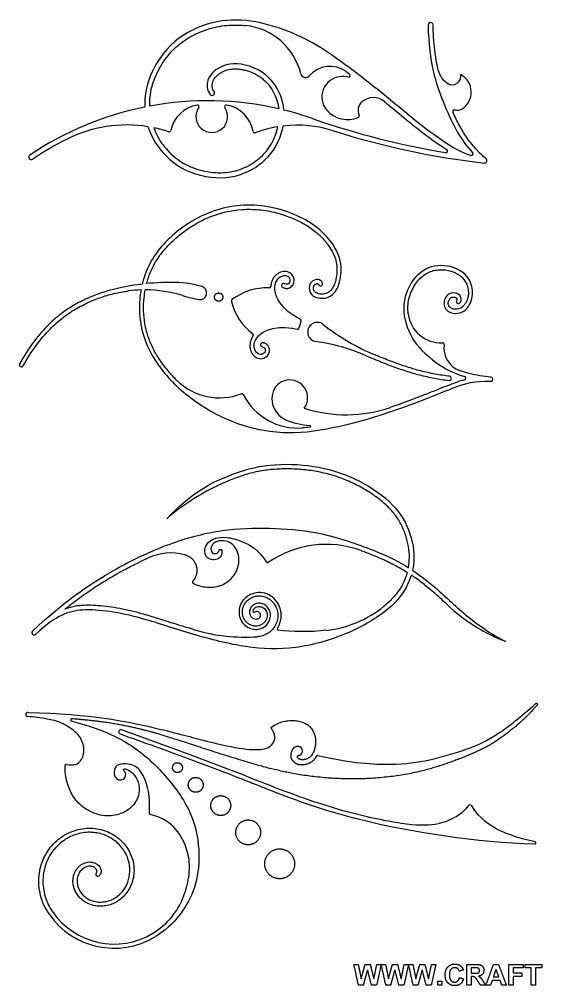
# Model space of a CAD drawing. Header units: millimetres. Extents: x -146 to 132, y -120 to 111.
# Drawn here: x -146 to -21.5, y -119.6 to 110.7 of the extents above; entities that cross this region are included whole.
import ezdxf

# ---------------------------------------------------------------- set-up
doc = ezdxf.new("R2010")
doc.units = ezdxf.units.MM
doc.header["$MEASUREMENT"] = 0
doc.layers.add('Layer 03', color=5, linetype='Continuous')

msp = doc.modelspace()

# ---------------------------------------------------------------- linework, layer by layer
at = {"layer": 'Layer 03'}
for p, q in [((-79.4, 37.12), (-79.11, 37.94)), ((-79.11, 37.94), (-78.82, 38.76)), ((-23.07, -85.34), (-25.46, -84.74))]:
    msp.add_line(p, q, dxfattribs=at)
for centre, radius, start, end in [((-93.64, 94.18), 15.13, 13.6972, 83.9702), ((-48, 109.35), 0.594, 1.3837, 181.3837), ((-71.94, 92.89), 6.61, 55.0542, 138.5757), ((-77.78, 98.04), 1.19, 193.6972, 318.5757), ((-69.08, 92.23), 4.84, 94.524, 222.4906), ((-68.91, 90.05), 7.02, 79.2522, 94.524), ((-67.53, 97.34), 0.396, 259.2522, 53.0002), ((-41.26, 99.76), 5.07, 192.8835, 238.8762), ((-42.83, 97.16), 2.04, 238.8762, 10.6117), ((-43.05, 93.35), 4.74, 302.1249, 62.0453), ((-100.06, 93.17), 0.594, 220.3492, 40.3491), ((-101.13, 15.56), 75.75, 77.0653, 100.4958), ((-102.34, 82.67), 7.72, 99.6018, 168.4241), ((-103.57, 89.89), 0.396, 325.4099, 99.6018), ((-96.69, 89.89), 0.396, 80.3982, 214.5901), ((-97.91, 82.67), 7.72, 9.7731, 80.3982), ((-62.63, 89.02), 2.66, 131.2044, 205.7942), ((-61.64, 87.89), 4.17, 50.6664, 131.2043), ((-101.13, 15.56), 75.75, 101.4057, 123.9808), ((-100.13, 87.52), 3.78, 145.4099, 34.5901), ((-101.13, 15.56), 75.75, 70.7285, 76.1127), ((-67.78, 93.42), 6.6, 222.4906, 292.7327), ((-65.38, 87.69), 0.396, 292.7327, 25.7942), ((-42.3, 88.76), 0.396, 71.7627, 204.0705), ((-41.57, 91), 1.96, 251.7627, 302.1249), ((-120.4, 53.69), 31.84, 80.7879, 116.8129), ((-79.77, 56.96), 28.52, 72.4209, 96.7945), ((-13.33, 266.68), 190.28, 250.7284, 260.5947), ((-120.4, 53.69), 31.84, 71.7268, 78.3418), ((-110.3, 84.29), 0.396, 251.7268, 348.4241), ((-89.91, 84.04), 0.396, 189.7731, 290.5271), ((-79.77, 56.96), 28.52, 99.3237, 110.5271), ((-13.33, 266.68), 191.47, 252.4209, 263.4337), ((-101.13, 15.56), 74.56, 116.8129, 123.9808), ((-143.14, 77.88), 0.594, 123.9808, 303.9808), ((-44.36, 79.35), 0.396, 260.5947, 57.7838), ((-38.28, 78.67), 0.396, 254.0291, 43.374), ((-16.97, 98.88), 27.79, 223.859, 225.6385), ((-7.21, 108.86), 41.75, 225.6391, 228.6903), ((-35.16, 77.06), 0.594, 263.4337, 48.6903), ((-109.79, -9.31), 57.33, 96.9333, 104.9249), ((-116.12, 15.73), 30.5, 91.6506, 97.2194), ((-116.12, 15.73), 30.5, 72.7689, 89.7554), ((-109.79, -9.31), 57.33, 88.9881, 95.8781), ((-109.17, 25.31), 22.71, 72.7743, 88.9881), ((-102.91, 45.5), 1.57, 261.4833, 72.7743), ((-87.02, 32.96), 13.74, 87.8821, 127.1844), ((-86.5, 47.08), 0.396, 267.8821, 355.8537), ((-83.01, 47.27), 0.495, 59.6435, 239.6435), ((-74.21, 47.69), 0.495, 198.3072, 18.3072), ((-99.21, 70.26), 26.6, 252.7689, 261.4833), ((-95.08, 43.59), 0.396, 127.1844, 193.8549), ((-41.37, 43.48), 0.495, 145.096, 325.096), ((-82.13, 46.78), 13.74, 193.8549, 233.1572), ((-79.19, 38.89), 0.396, 340.5196, 63.866), ((-45.51, 41.48), 7.88, 187.2236, 272.4604), ((-79.77, 37.25), 0.396, 257.1733, 340.5196), ((-74.99, 36.19), 2.3, 51.6042, 261.7218), ((-41.16, 78.88), 52.17, 231.6042, 247.3986), ((-90.6, 35.47), 0.396, 325.1856, 53.1572), ((-88.01, 33.13), 0.495, 81.3958, 261.3958), ((-82.28, -13.92), 48.34, 66.8973, 81.7218), ((-45.16, 33.21), 0.396, 352.1605, 92.4604), ((-39.1, 32.37), 5.72, 172.1605, 249.8313), ((-145.5, 28.38), 0.495, 150.6422, 330.6422), ((-43.54, 25.14), 0.495, 262.9621, 82.9621), ((-39.99, 25.19), 0.396, 285.0117, 73.7164), ((-33.67, 24.95), 0.495, 264.7729, 84.7729), ((-98.31, 35.01), 14.5, 225.257, 290.9252), ((-81.54, 20.52), 4.25, 324.0336, 168.3393), ((-92.98, 21.1), 0.396, 27.0112, 110.9252), ((-79.6, 27.92), 14.63, 207.0112, 274.2911), ((-80.4, 20.28), 5.41, 168.3393, 245.8303), ((-68.13, 49.07), 32.6, 252.2058, 288.9245), ((-75.68, 30.79), 16.93, 245.8303, 266.4366), ((-76.75, 13.7), 0.198, 276.6098, 86.4366), ((-73.88, -51.88), 57.15, 115.8576, 130.3389), ((-72.9, -38.71), 24.29, 69.9217, 124.6272), ((-109.89, -29.53), 13.06, 75.0833, 114.4791), ((-86.86, -18.5), 0.274, 213.5925, 304.6272), ((-104.47, -23.36), 0.274, 137.9604, 236.1412), ((-75.91, -8.27), 26.83, 276.6799, 308.7896), ((-15.23, 1.5), 41.79, 227.9325, 249.1625), ((-90.05, -30.38), 0.274, 168.4428, 306.4063), ((-89.37, -31.3), 0.868, 304.0806, 126.4063), ((-84.27, -34.58), 0.274, 147.6197, 261.52), ((-142.49, -35.49), 0.545, 133.2033, 313.2033), ((-92.2, 5.95), 42.48, 253.5559, 273.9436), ((-143.98, -54.96), 0.495, 88.4214, 266.2559), ((-146.52, -93.69), 38.31, 79.2007, 86.2476), ((-121.82, -59.13), 0.495, 70.5437, 250.5437), ((-74.9, -64.97), 0.247, 77.2718, 152.9957), ((-134.83, -67.1), 0.247, 76.4717, 174.6913), ((-38.63, -77), 0.495, 32.7118, 142.5904), ((-114.76, -78.59), 0.247, 176.404, 258.3534), ((-14.94, 123.91), 209.9, 256.1317, 267.7613), ((-23.13, -85.58), 0.247, 267.7613, 75.9442), ((-127.29, -93.01), 0.495, 126.5694, 306.5694), ((-123.39, -91.84), 18.83, 214.4724, 301.1188), ((-123.39, -91.84), 17.84, 214.4724, 301.1188)]:
    msp.add_arc(centre, radius, start, end, dxfattribs=at)
for points, knots in [([(-38.38, 78.29), (-40.56, 78.91), (-44.51, 81.16), (-50.68, 85.72), (-58.54, 92.34), (-66.42, 98.59), (-74.4, 104.32), (-81.45, 107.94), (-90.87, 110.77), (-99.94, 110.62), (-109.67, 106.07), (-115.34, 97.52), (-116.19, 92.19), (-116.11, 89.81)], [342.261579, 342.261579, 342.261579, 342.261579, 343.787179, 345.991846, 348.196514, 350.401181, 352.605848, 354.810515, 357.015182, 359.219849, 361.424516, 363.629183, 365.500883, 365.500883, 365.500883, 365.500883]), ([(-114.93, 90.04), (-114.95, 90.78), (-114.88, 92.29), (-114.46, 94.55), (-113.7, 96.85), (-112.59, 99.15), (-111.14, 101.4), (-109.38, 103.48), (-107.31, 105.28), (-105, 106.75), (-102.55, 107.89), (-100.13, 108.68), (-97.72, 109.18), (-95.32, 109.4), (-93.41, 109.35), (-92.32, 109.26), (-92.05, 109.23)], [234.120828, 234.120828, 234.120828, 234.120828, 234.681962, 235.264802, 235.86059, 236.513424, 237.193303, 237.885557, 238.576326, 239.265992, 239.950793, 240.618059, 241.193356, 241.817336, 242.438335, 242.643463, 242.643463, 242.643463, 242.643463]), ([(-48.6, 109.33), (-48.38, 100.25), (-45.19, 90.79), (-41.15, 82.28), (-37.99, 78.94)], [333.650579, 333.650579, 333.650579, 333.650579, 337.853666, 342.000923, 342.000923, 342.000923, 342.000923]), ([(-46.2, 98.63), (-46.21, 98.65), (-46.57, 100.23), (-47.15, 103.79), (-47.36, 107.37), (-47.41, 109.36)], [330.447525, 330.447525, 330.447525, 330.447525, 330.465535, 331.670998, 333.17934, 333.17934, 333.17934, 333.17934]), ([(-82.95, 89.09), (-82.99, 89.51), (-83.43, 92.75), (-86.73, 98.5), (-95.58, 101.04), (-100.74, 97.89), (-101.5, 95.01), (-100.95, 93.29), (-100.51, 92.78)], [209.331446, 209.331446, 209.331446, 209.331446, 209.653215, 211.857883, 214.06255, 216.267217, 218.471884, 219.678981, 219.678981, 219.678981, 219.678981]), ([(-99.61, 93.55), (-99.65, 93.61), (-99.82, 93.83), (-99.96, 94.19), (-100.03, 94.59), (-100.06, 94.91), (-100.05, 95.34), (-99.92, 95.91), (-99.55, 96.62), (-98.91, 97.34), (-97.99, 98.04), (-96.77, 98.62), (-95.56, 98.88), (-94.46, 98.92), (-93.54, 98.86), (-92.58, 98.7), (-91.24, 98.35), (-89.93, 97.8), (-88.71, 97.07), (-87.57, 96.2), (-86.33, 94.87), (-85.18, 93), (-84.54, 91.28), (-84.27, 90.05), (-84.2, 89.54), (-84.18, 89.38)], [220.150153, 220.150153, 220.150153, 220.150153, 220.207095, 220.356995, 220.440221, 220.515408, 220.598897, 220.767023, 220.958007, 221.198894, 221.493869, 221.831475, 222.213738, 222.426743, 222.660483, 222.910008, 223.169031, 223.706629, 223.978719, 224.247401, 224.791935, 225.346535, 225.902604, 226.178494, 226.296704, 226.296704, 226.296704, 226.296704]), ([(-59, 91.11), (-57.45, 89.84), (-54.53, 87.42), (-50.29, 83.98), (-46.92, 81.49), (-44.87, 80.14), (-44.19, 79.71), (-44.15, 79.68)], [194.245694, 194.245694, 194.245694, 194.245694, 195.763175, 197.122254, 198.379577, 198.942055, 198.982618, 198.982618, 198.982618, 198.982618]), ([(-37, 79.63), (-37.77, 80.42), (-39.18, 82.15), (-40.96, 85.03), (-42.05, 87.23), (-42.59, 88.44), (-42.67, 88.6)], [405.430138, 405.430138, 405.430138, 405.430138, 406.266701, 407.117174, 407.992718, 408.123759, 408.123759, 408.123759, 408.123759]), ([(-115.31, 85.11), (-114.82, 83.58), (-112.89, 79.55), (-106.87, 74.03), (-96.36, 72.13), (-88.39, 75.56), (-84.49, 80.42), (-83.35, 84.17), (-83.15, 85.28)], [380.960295, 380.960295, 380.960295, 380.960295, 382.235269, 384.439936, 386.644603, 388.84927, 391.053937, 391.943914, 391.943914, 391.943914, 391.943914]), ([(-113.97, 84.87), (-113.82, 84.47), (-113.09, 82.67), (-111.15, 79.67), (-108.21, 77.13), (-105.77, 75.81), (-103.88, 75.06), (-101.79, 74.47), (-99.25, 74.13), (-96.77, 74.15), (-94.46, 74.56), (-92.35, 75.3), (-90.46, 76.32), (-88.78, 77.55), (-87.34, 78.98), (-86.14, 80.61), (-85.19, 82.44), (-84.66, 83.98), (-84.44, 84.89), (-84.39, 85.11)], [59.440979, 59.440979, 59.440979, 59.440979, 59.764615, 60.907664, 62.125337, 62.677757, 63.002989, 63.662562, 64.317448, 64.945335, 65.53364, 66.092439, 66.631884, 67.156325, 67.665526, 68.169913, 68.685628, 69.224255, 69.394687, 69.394687, 69.394687, 69.394687]), ([(-73.74, 47.84), (-73.82, 48.07), (-74.33, 48.76), (-75.71, 48.8), (-77.15, 47.51), (-76.76, 44.75), (-73.59, 43.87), (-70.48, 45.23), (-69.09, 49.72), (-69.42, 55.08), (-75.38, 62.58), (-88.37, 67.43), (-101.71, 65.42), (-112.69, 57.19), (-115.83, 51.14), (-116.68, 47.71), (-116.71, 47.6)], [572.715005, 572.715005, 572.715005, 572.715005, 573.461156, 575.515752, 577.570348, 579.624944, 581.67954, 583.734136, 585.788732, 587.843328, 589.897925, 591.952521, 594.007117, 596.061713, 598.116309, 598.181533, 598.181533, 598.181533, 598.181533]), ([(-115.66, 47.72), (-115.55, 48.16), (-115.14, 49.56), (-114.18, 51.88), (-112.5, 54.59), (-110.26, 57.19), (-107.51, 59.65), (-104.27, 61.89), (-99.5, 64.29), (-94.23, 65.5), (-89.53, 65.45), (-86.18, 65), (-82.95, 64.17), (-80, 62.97), (-77.86, 61.82), (-76.03, 60.63), (-74.13, 59.04), (-72.39, 57.02), (-71.22, 55.08), (-70.53, 53.31), (-70.27, 51.7), (-70.31, 50.22), (-70.51, 48.86), (-70.84, 47.65), (-71.29, 46.68), (-71.85, 45.96), (-72.52, 45.51), (-73.24, 45.26), (-73.99, 45.2), (-74.69, 45.28), (-75.19, 45.47), (-75.48, 45.66), (-75.63, 45.8), (-75.79, 46.01), (-75.91, 46.36), (-75.93, 46.72), (-75.9, 46.98), (-75.84, 47.18), (-75.71, 47.39), (-75.5, 47.57), (-75.26, 47.68), (-75.03, 47.73), (-74.87, 47.71), (-74.78, 47.67), (-74.74, 47.63), (-74.7, 47.58), (-74.69, 47.55), (-74.68, 47.53)], [554.032352, 554.032352, 554.032352, 554.032352, 554.373608, 555.138775, 555.928271, 556.785227, 557.727001, 558.717433, 559.768621, 561.760188, 562.761231, 563.318217, 564.321388, 565.281654, 565.731478, 566.157597, 566.930755, 567.603937, 568.174193, 568.640302, 569.03762, 569.40513, 569.75784, 570.077412, 570.349938, 570.569464, 570.763301, 570.952283, 571.144074, 571.328251, 571.484341, 571.54681, 571.587693, 571.638578, 571.749634, 571.861426, 571.909944, 571.950375, 572.019893, 572.088408, 572.159929, 572.220131, 572.264441, 572.278001, 572.293799, 572.309305, 572.322432, 572.322432, 572.322432, 572.322432]), ([(-40.96, 43.2), (-40.82, 43.4), (-40.58, 44.14), (-41.05, 45.41), (-43.85, 45.79), (-45.36, 42.78), (-43.55, 40.43), (-40.2, 40.6), (-38.14, 43.17), (-37.71, 46.99), (-40.11, 51.09), (-46.45, 52.73), (-51.96, 49.94), (-55.24, 42.92), (-53.28, 35.25), (-49.07, 30.4), (-43.47, 26.62), (-39.88, 25.57)], [494.397965, 494.397965, 494.397965, 494.397965, 494.977622, 496.322752, 497.667881, 499.013011, 500.358141, 501.703271, 503.048401, 504.393531, 505.73866, 507.08379, 508.42892, 509.77405, 511.11918, 512.46431, 513.374682, 513.374682, 513.374682, 513.374682]), ([(-53.33, 40.49), (-53.35, 40.64), (-53.43, 41.4), (-53.44, 42.78), (-53.09, 44.58), (-52.44, 46.26), (-51.56, 47.76), (-50.51, 49.01), (-49.31, 49.97), (-48.01, 50.64), (-46.85, 50.95), (-45.91, 51.04), (-44.94, 51.05), (-43.75, 50.89), (-42.41, 50.47), (-41.27, 49.88), (-40.37, 49.13), (-39.72, 48.28), (-39.23, 47.26), (-38.93, 45.95), (-39.02, 44.56), (-39.42, 43.44), (-39.85, 42.73), (-40.29, 42.24), (-40.8, 41.88), (-41.37, 41.66), (-41.96, 41.58), (-42.52, 41.62), (-43.01, 41.78), (-43.4, 42.05), (-43.67, 42.39), (-43.79, 42.72), (-43.82, 42.99), (-43.8, 43.3), (-43.71, 43.63), (-43.55, 43.94), (-43.4, 44.14), (-43.26, 44.28), (-43.11, 44.39), (-42.96, 44.46), (-42.73, 44.52), (-42.49, 44.52), (-42.25, 44.48), (-42.08, 44.43), (-41.95, 44.38), (-41.84, 44.31), (-41.77, 44.24), (-41.72, 44.15), (-41.7, 44.05), (-41.71, 43.95), (-41.72, 43.86), (-41.74, 43.81), (-41.76, 43.78), (-41.77, 43.76)], [484.933396, 484.933396, 484.933396, 484.933396, 485.047447, 485.513516, 485.974558, 486.431548, 486.87329, 487.286193, 487.668457, 488.031545, 488.38807, 488.567971, 488.751116, 489.120495, 489.478557, 489.804592, 490.093156, 490.35961, 490.611932, 490.941905, 491.371452, 491.654359, 491.835094, 491.999955, 492.152521, 492.303636, 492.456385, 492.600932, 492.728626, 492.845315, 492.954201, 493.055905, 493.106143, 493.161564, 493.28615, 493.364065, 493.423424, 493.475798, 493.518815, 493.558632, 493.601381, 493.69559, 493.743389, 493.787854, 493.825168, 493.852248, 493.885773, 493.899767, 493.928353, 493.960592, 493.97843, 493.993264, 494.005301, 494.005301, 494.005301, 494.005301]), ([(-83.26, 46.85), (-83.18, 46.8), (-82.99, 46.71), (-82.69, 46.61), (-82.37, 46.57), (-82.01, 46.59), (-81.58, 46.71), (-81.13, 47), (-80.75, 47.46), (-80.53, 47.99), (-80.48, 48.57), (-80.59, 49.15), (-80.85, 49.69), (-81.26, 50.15), (-81.82, 50.48), (-82.45, 50.64), (-83.13, 50.63), (-83.8, 50.45), (-84.44, 50.11), (-85.02, 49.63), (-85.52, 49), (-85.89, 48.26), (-86.05, 47.58), (-86.09, 47.18), (-86.1, 47.05)], [44.075333, 44.075333, 44.075333, 44.075333, 44.14691, 44.230318, 44.31285, 44.393885, 44.500065, 44.650457, 44.795851, 44.94054, 45.08697, 45.231514, 45.379866, 45.536168, 45.698591, 45.861546, 46.028784, 46.203733, 46.38568, 46.57541, 46.775779, 46.987546, 47.20159, 47.296356, 47.296356, 47.296356, 47.296356]), ([(-79.02, 39.25), (-81.7, 40.56), (-83.91, 42.93), (-85.23, 45.51), (-85.14, 48.3), (-83.36, 49.81), (-81.77, 49.57), (-81.3, 48.29), (-81.93, 47.51), (-82.53, 47.57), (-82.76, 47.7)], [39.039206, 39.039206, 39.039206, 39.039206, 39.630565, 40.244727, 40.858889, 41.47305, 42.087212, 42.701373, 43.315535, 43.682638, 43.682638, 43.682638, 43.682638]), ([(-124.55, 46.09), (-125.69, 45.78), (-127.89, 45.07), (-130.58, 43.88), (-133.33, 42.42), (-136.23, 40.52), (-139.63, 37.5), (-142.97, 33.5), (-144.95, 30.37), (-145.93, 28.63)], [600.201431, 600.201431, 600.201431, 600.201431, 601.094633, 601.950619, 602.429753, 603.446644, 604.575622, 605.867633, 607.381797, 607.381797, 607.381797, 607.381797]), ([(-117, 46.21), (-117.5, 43.38), (-117.53, 36.8), (-113.51, 28.18), (-105.76, 20.29), (-94.09, 13.54), (-80.43, 11.47), (-67.93, 14.03), (-59.33, 16.46), (-49.3, 20.14), (-41.63, 23.34), (-37.67, 24.54), (-33.71, 24.45)], [457.319932, 457.319932, 457.319932, 457.319932, 459.02625, 461.080846, 463.135443, 465.190039, 467.244635, 469.299231, 471.353827, 473.408423, 475.463019, 477.517615, 477.517615, 477.517615, 477.517615]), ([(-108.51, 24.71), (-108.54, 24.74), (-109.34, 25.54), (-110.47, 26.77), (-111.79, 28.48), (-112.98, 30.18), (-114.26, 32.4), (-115.22, 34.74), (-115.78, 36.67), (-116.2, 38.67), (-116.45, 41.25), (-116.34, 43.95), (-116.1, 45.61), (-115.99, 46.22)], [540.171828, 540.171828, 540.171828, 540.171828, 540.196728, 541.031647, 541.435585, 541.832307, 542.607205, 543.368051, 543.74825, 544.131508, 544.913625, 545.706054, 546.179073, 546.179073, 546.179073, 546.179073]), ([(-145.07, 28.14), (-144.11, 29.85), (-142.17, 32.91), (-138.92, 36.8), (-135.62, 39.73), (-132.81, 41.58), (-130.15, 42.99), (-127.54, 44.14), (-124.32, 45.19), (-121.75, 45.73), (-120.29, 45.94), (-119.95, 45.98)], [607.774496, 607.774496, 607.774496, 607.774496, 609.257767, 610.514926, 611.607593, 612.591267, 613.056491, 613.888925, 614.755783, 615.615163, 615.874703, 615.874703, 615.874703, 615.874703]), ([(-88.09, 32.64), (-87.82, 32.6), (-87.32, 32.27), (-87.32, 31.27), (-88.49, 30.57), (-89.88, 31.38), (-90.31, 33.67), (-88.63, 35.9), (-85.98, 37.07), (-82.77, 37.52), (-79.86, 36.86)], [56.094735, 56.094735, 56.094735, 56.094735, 56.461838, 57.076, 57.690161, 58.304323, 58.918485, 59.532646, 60.146808, 60.738167, 60.738167, 60.738167, 60.738167]), ([(-90.28, 35.25), (-90.35, 35.14), (-90.57, 34.8), (-90.87, 34.18), (-91.05, 33.37), (-91.06, 32.57), (-90.91, 31.82), (-90.62, 31.16), (-90.21, 30.59), (-89.7, 30.16), (-89.1, 29.89), (-88.46, 29.8), (-87.85, 29.9), (-87.31, 30.15), (-86.86, 30.53), (-86.54, 31.01), (-86.37, 31.57), (-86.38, 32.16), (-86.55, 32.67), (-86.81, 33.03), (-87.07, 33.27), (-87.35, 33.45), (-87.64, 33.56), (-87.84, 33.61), (-87.94, 33.62)], [52.481017, 52.481017, 52.481017, 52.481017, 52.575783, 52.789827, 53.001595, 53.201963, 53.391694, 53.57364, 53.748589, 53.915827, 54.078782, 54.241205, 54.397507, 54.545859, 54.690403, 54.836833, 54.981523, 55.126916, 55.277309, 55.383488, 55.464523, 55.547056, 55.630464, 55.702041, 55.702041, 55.702041, 55.702041]), ([(-63.31, 30.54), (-62.56, 30.21), (-60.59, 29.39), (-57.48, 28.14), (-54, 26.92), (-50.59, 25.92), (-47.14, 25.15), (-44.79, 24.79), (-43.6, 24.65)], [80.736173, 80.736173, 80.736173, 80.736173, 81.361037, 82.35193, 83.27366, 84.158279, 85.039823, 85.953241, 85.953241, 85.953241, 85.953241]), ([(-43.48, 25.63), (-44.65, 25.77), (-46.95, 26.13), (-50.35, 26.88), (-53.7, 27.86), (-57.14, 29.07), (-59.64, 30.07), (-61.02, 30.64), (-61.21, 30.72)], [67.134326, 67.134326, 67.134326, 67.134326, 68.032041, 68.897637, 69.767453, 70.676946, 71.659456, 71.809852, 71.809852, 71.809852, 71.809852]), ([(-33.62, 25.44), (-35.37, 25.6), (-37.82, 25.98), (-40.26, 26.71), (-41, 26.98), (-41.07, 27)], [477.910314, 477.910314, 477.910314, 477.910314, 479.240582, 479.782884, 479.838103, 479.838103, 479.838103, 479.838103]), ([(-39.88, 24.81), (-40.54, 24.63), (-41.4, 24.35), (-42.62, 23.9), (-43.98, 23.39), (-46.09, 22.55), (-48.76, 21.48), (-52.61, 19.99), (-55.53, 18.92), (-57.53, 18.23), (-57.56, 18.23)], [513.634221, 513.634221, 513.634221, 513.634221, 514.147888, 514.319926, 514.618135, 515.247656, 516.044875, 516.792986, 518.378124, 518.399819, 518.399819, 518.399819, 518.399819]), ([(-110.87, -8.32), (-105.08, -2.32), (-97.15, 1.87), (-87.83, 4.8), (-76.97, 4.74), (-67.25, 2.27), (-57.88, -3.42), (-53.17, -9.74), (-51.67, -16.3), (-52.09, -19.7), (-52.29, -20.61)], [225.437572, 225.437572, 225.437572, 225.437572, 227.709088, 229.980604, 232.25212, 234.523636, 236.795152, 239.066669, 241.338185, 242.21505, 242.21505, 242.21505, 242.21505]), ([(-53.28, -19.98), (-53.13, -19.18), (-52.97, -17.49), (-53.21, -14.91), (-53.76, -12.74), (-54.34, -11.16), (-55.03, -9.63), (-56.11, -7.76), (-57.62, -5.97), (-59.34, -4.33), (-61.42, -2.72), (-64.24, -0.94), (-67.46, 0.67), (-70.82, 1.93), (-74.28, 2.82), (-77.85, 3.37), (-81.49, 3.61), (-85.12, 3.52), (-88.67, 3.09), (-92.15, 2.24), (-95, 1.22), (-97.03, 0.36), (-98.11, -0.12), (-98.61, -0.36), (-98.81, -0.45)], [301.416482, 301.416482, 301.416482, 301.416482, 301.974041, 302.570311, 303.189971, 303.502441, 303.722817, 304.336484, 304.977399, 305.322478, 305.9662, 306.775338, 307.608972, 308.425169, 309.233631, 310.054603, 310.893914, 311.730961, 312.540153, 313.339722, 314.187258, 314.610789, 314.847717, 314.994818, 314.994818, 314.994818, 314.994818]), ([(-142.87, -35.09), (-134.52, -27.26), (-120.96, -18.61), (-107.62, -13.12), (-96.36, -10.54), (-84.84, -10.48), (-74.09, -11.35), (-60.12, -16.17), (-55.38, -18.66), (-53.28, -19.98)], [281.171032, 281.171032, 281.171032, 281.171032, 284.071694, 286.995091, 289.918489, 292.841886, 295.765284, 298.688681, 301.416482, 301.416482, 301.416482, 301.416482]), ([(-104.62, -23.59), (-103.78, -24.16), (-101.53, -24.77), (-98.51, -24.58), (-95.64, -23.09), (-93.79, -20.42), (-93.53, -17.41), (-94.34, -15.14), (-95.84, -13.81), (-97.95, -13.38), (-99.86, -14), (-100.52, -15.53), (-100.02, -16.73), (-98.68, -16.55), (-98.48, -15.98), (-98.14, -15.49), (-97.63, -15.7), (-97.75, -17.01), (-98.48, -17.94), (-99.87, -18.26), (-101.52, -17.62), (-101.97, -15.74), (-101.24, -13.99), (-99.32, -12.8), (-96.68, -12.62), (-93.11, -13.44), (-89.11, -15.59), (-87.08, -18.65)], [185.557159, 185.557159, 185.557159, 185.557159, 186.023902, 186.540806, 187.057711, 187.574615, 188.09152, 188.608424, 189.125329, 189.642233, 190.159138, 190.676042, 191.192946, 191.709851, 192.226755, 192.74366, 193.260564, 193.777469, 194.294373, 194.811278, 195.328182, 195.845087, 196.361991, 196.878896, 197.3958, 197.912705, 198.41692, 198.41692, 198.41692, 198.41692]), ([(-64.56, -15.89), (-64.49, -15.92), (-63.04, -16.45), (-60.49, -17.45), (-57.12, -19), (-54.92, -20.24), (-53.8, -20.94), (-53.54, -21.1)], [203.814082, 203.814082, 203.814082, 203.814082, 203.860176, 204.874034, 205.694772, 206.396234, 206.602748, 206.602748, 206.602748, 206.602748]), ([(-135.19, -29.86), (-134.66, -29.44), (-132.86, -28.03), (-129.85, -25.84), (-126.21, -23.47), (-123.17, -21.68), (-120.38, -20.14), (-117.91, -18.87), (-116.11, -18.01), (-115.3, -17.65)], [176.345329, 176.345329, 176.345329, 176.345329, 176.808995, 177.910913, 178.896655, 179.784544, 180.326095, 181.082757, 181.689314, 181.689314, 181.689314, 181.689314]), ([(-52.29, -20.61), (-50.27, -21.96), (-46.25, -25.09), (-38.79, -32.35), (-32.58, -36.37), (-30.09, -37.55)], [242.21505, 242.21505, 242.21505, 242.21505, 244.902345, 247.825742, 250.74914, 250.74914, 250.74914, 250.74914]), ([(-52.59, -21.73), (-52.91, -22.77), (-54.28, -25.94), (-58.05, -30.37), (-67.9, -36.17), (-80.36, -39.63), (-91.8, -39.29), (-104.67, -35.97), (-117.27, -31.76), (-124.49, -30.28), (-131.2, -29.79), (-135.84, -31.01), (-139.2, -33.15), (-142.12, -35.89)], [257.070565, 257.070565, 257.070565, 257.070565, 258.100825, 260.372341, 262.643857, 264.915374, 267.18689, 269.458406, 271.729922, 274.001438, 276.272954, 278.54447, 280.779911, 280.779911, 280.779911, 280.779911]), ([(-53.54, -21.1), (-53.66, -21.51), (-54.03, -22.61), (-54.86, -24.39), (-56.2, -26.39), (-57.67, -27.96), (-58.7, -28.85), (-59.09, -29.17), (-59.1, -29.18)], [206.602748, 206.602748, 206.602748, 206.602748, 206.892958, 207.398459, 207.944531, 208.536279, 208.866182, 208.878551, 208.878551, 208.878551, 208.878551]), ([(-43.23, -29.52), (-43.56, -29.22), (-44.39, -28.46), (-45.65, -27.31), (-47.38, -25.75), (-49.41, -24.04), (-51.29, -22.62), (-52.35, -21.89), (-52.59, -21.73)], [254.286044, 254.286044, 254.286044, 254.286044, 254.596416, 255.057056, 255.454966, 256.189973, 256.872721, 257.070565, 257.070565, 257.070565, 257.070565]), ([(-84.5, -34.43), (-84.4, -34.28), (-84.12, -33.79), (-83.77, -32.91), (-83.51, -31.43), (-83.69, -29.93), (-84.28, -28.59), (-85.1, -27.42), (-86.5, -26.34), (-88.5, -25.79), (-90.49, -26.05), (-92.17, -27.03), (-93.3, -28.53), (-93.75, -30.3), (-93.5, -32.03), (-92.62, -33.48), (-91.3, -34.43), (-89.78, -34.79), (-88.3, -34.53), (-87.08, -33.75), (-86.31, -32.61), (-86.05, -31.32), (-86.31, -30.1), (-87, -29.12), (-87.97, -28.53), (-89.03, -28.39), (-90, -28.66), (-90.74, -29.27), (-91.13, -30.08), (-91.15, -30.92), (-90.83, -31.65), (-90.25, -32.14), (-89.65, -32.27), (-89.19, -32.18), (-88.98, -32.08), (-88.88, -32.02)], [153.591358, 153.591358, 153.591358, 153.591358, 153.715234, 153.977725, 154.236591, 154.743628, 154.991817, 155.236385, 155.714853, 156.179053, 156.628982, 157.064664, 157.486098, 157.893311, 158.286307, 158.665118, 159.029753, 159.380253, 159.716636, 160.038955, 160.347242, 160.641571, 160.921999, 161.188634, 161.441581, 161.681012, 161.907124, 162.120223, 162.320708, 162.509201, 162.686611, 162.854476, 163.014723, 163.094355, 163.172091, 163.172091, 163.172091, 163.172091]), ([(-90.32, -30.33), (-90.3, -30.26), (-90.25, -30.08), (-90.09, -29.8), (-89.81, -29.52), (-89.43, -29.32), (-88.99, -29.22), (-88.51, -29.25), (-88.03, -29.42), (-87.59, -29.72), (-87.23, -30.16), (-86.99, -30.7), (-86.9, -31.31), (-86.98, -31.95), (-87.23, -32.57), (-87.66, -33.13), (-88.24, -33.57), (-88.95, -33.85), (-89.73, -33.93), (-90.53, -33.81), (-91.3, -33.46), (-91.97, -32.91), (-92.49, -32.18), (-92.81, -31.31), (-92.89, -30.36), (-92.72, -29.4), (-92.29, -28.49), (-91.61, -27.7), (-90.73, -27.1), (-89.7, -26.74), (-88.58, -26.66), (-87.45, -26.88), (-86.39, -27.41), (-85.49, -28.2), (-84.81, -29.23), (-84.41, -30.43), (-84.34, -31.72), (-84.61, -33.01), (-85.22, -34.21), (-86.14, -35.23), (-87.32, -35.99), (-88.41, -36.34), (-89.09, -36.42), (-89.28, -36.44)], [163.953833, 163.953833, 163.953833, 163.953833, 163.979249, 164.020916, 164.062582, 164.104249, 164.145916, 164.187582, 164.229249, 164.270916, 164.312582, 164.354249, 164.395916, 164.437582, 164.479249, 164.520916, 164.562582, 164.604249, 164.645916, 164.687582, 164.729249, 164.770916, 164.812582, 164.854249, 164.895916, 164.937582, 164.979249, 165.020916, 165.062582, 165.104249, 165.145916, 165.187582, 165.229249, 165.270916, 165.312582, 165.354249, 165.395916, 165.437582, 165.479249, 165.520916, 165.562582, 165.604249, 165.621057, 165.621057, 165.621057, 165.621057]), ([(-104.23, -34.8), (-104.89, -34.6), (-107.16, -33.92), (-110.76, -32.79), (-114.3, -31.68), (-116.79, -30.95), (-118.92, -30.39), (-121.31, -29.83), (-124.02, -29.37), (-126.55, -29.06), (-128.89, -28.92), (-130.75, -28.95), (-132.46, -29.13), (-133.84, -29.41), (-134.83, -29.73), (-135.19, -29.86)], [169.073976, 169.073976, 169.073976, 169.073976, 169.546977, 170.694607, 171.659516, 172.089631, 172.476584, 173.163546, 173.775826, 174.355993, 174.907896, 175.384561, 175.626165, 176.087124, 176.345329, 176.345329, 176.345329, 176.345329]), ([(-74.85, -64.73), (-66.51, -66.61), (-56.52, -67.14), (-48.44, -66.02), (-39.12, -63.29), (-32.64, -60.44), (-26.64, -55.63), (-22.96, -52.35)], [368.650629, 368.650629, 368.650629, 368.650629, 371.640454, 374.653211, 377.665969, 380.678727, 383.168867, 383.168867, 383.168867, 383.168867]), ([(-143.97, -54.47), (-128.67, -54.89), (-112.23, -58.32), (-102.11, -61.21), (-93.01, -63.26), (-87.56, -63.55), (-85.22, -62.03), (-84.79, -59.8), (-85.93, -58.31)], [342.473353, 342.473353, 342.473353, 342.473353, 345.194714, 347.916075, 350.637437, 353.358798, 356.08016, 358.68588, 358.68588, 358.68588, 358.68588]), ([(-134.77, -66.85), (-132.95, -67.29), (-130.96, -66.15), (-130.36, -63.28), (-131.35, -60.05), (-134.27, -57.87), (-135.99, -56.85), (-138.12, -56.29), (-139.34, -56.05)], [506.481528, 506.481528, 506.481528, 506.481528, 507.376429, 508.314691, 509.252952, 510.191214, 511.129476, 511.739106, 511.739106, 511.739106, 511.739106]), ([(-133.56, -56.5), (-125.3, -58.83), (-117.81, -62.84), (-110.73, -69.7), (-104.26, -78.77), (-102.78, -88.66), (-103.89, -96.39), (-107.36, -102.68), (-110.77, -106.13), (-113.36, -107.79), (-113.65, -107.97)], [413.30711, 413.30711, 413.30711, 413.30711, 415.758017, 418.439458, 421.120898, 423.802339, 426.48378, 429.165221, 431.846661, 432.172864, 432.172864, 432.172864, 432.172864]), ([(-121.98, -59.6), (-119.17, -60.59), (-114.05, -62.41), (-105.54, -65.51), (-98.61, -68.12), (-92.79, -70.4), (-89.42, -71.74), (-85.58, -73.26), (-79.79, -75.46), (-73.41, -77.64), (-68.05, -79.16), (-65.91, -79.71), (-65.25, -79.87)], [107.951427, 107.951427, 107.951427, 107.951427, 110.21321, 112.068094, 114.813216, 115.825269, 116.803836, 117.561946, 118.956365, 121.496198, 122.667001, 123.175345, 123.175345, 123.175345, 123.175345]), ([(-39.02, -76.7), (-39.93, -77.89), (-41.51, -79.35), (-46.64, -81.59), (-53.76, -81.39), (-68.53, -78.36), (-85.39, -72.52), (-99.49, -66.49), (-121.65, -58.66)], [139.310106, 139.310106, 139.310106, 139.310106, 142.55633, 146.297293, 150.038255, 153.779217, 157.52018, 161.261141, 161.261141, 161.261141, 161.261141]), ([(-115.01, -78.57), (-114.74, -74.22), (-116.23, -69.2), (-118.55, -66.84), (-121.46, -66.58), (-123.16, -67.19), (-123.67, -69.34), (-122.59, -70.63), (-121.41, -70.59), (-120.64, -69.87), (-120.61, -68.74), (-121.29, -68.11), (-121.1, -67.83), (-120.05, -68.07), (-118.37, -69.43), (-117.34, -71.59), (-117.38, -74.47), (-119.38, -77.66), (-123.18, -79.24), (-127.1, -79.17), (-131.51, -76.93), (-133.68, -73.86), (-134.8, -70.92), (-135.18, -68.17), (-135.08, -67.07)], [490.603332, 490.603332, 490.603332, 490.603332, 491.311767, 492.031833, 492.751898, 493.471964, 494.192029, 494.912095, 495.63216, 496.352226, 497.072291, 497.792357, 498.512422, 499.232488, 499.952553, 500.672619, 501.392684, 502.11275, 502.832816, 503.552881, 504.272947, 504.993012, 505.713078, 506.374387, 506.374387, 506.374387, 506.374387]), ([(-25.46, -84.74), (-27.96, -84.12), (-32.59, -82.4), (-36.13, -79.97), (-38.21, -76.73)], [134.666819, 134.666819, 134.666819, 134.666819, 136.385174, 139.070388, 139.070388, 139.070388, 139.070388]), ([(-113.61, -106.74), (-111.76, -105.45), (-109.74, -103.51), (-107.71, -100.48), (-106.01, -96.35), (-105.15, -91.15), (-106.03, -86.79), (-108.09, -82.44), (-111.74, -79.46), (-114.81, -78.83)], [481.511003, 481.511003, 481.511003, 481.511003, 482.801231, 484.091459, 485.381687, 486.671915, 487.962143, 489.252371, 490.51394, 490.51394, 490.51394, 490.51394]), ([(-138.91, -102.5), (-139.03, -102.34), (-139.59, -101.49), (-140.43, -99.84), (-141.14, -97.51), (-141.42, -95.13), (-141.29, -92.78), (-140.75, -90.53), (-139.85, -88.44), (-138.61, -86.58), (-137.09, -84.99), (-135.35, -83.71), (-133.45, -82.78), (-131.46, -82.21), (-129.43, -82), (-127.44, -82.15), (-125.54, -82.64), (-123.8, -83.44), (-122.25, -84.5), (-120.95, -85.8), (-119.92, -87.27), (-119.18, -88.87), (-118.75, -90.53), (-118.62, -92.21), (-118.78, -93.84), (-119.22, -95.38), (-119.91, -96.78), (-120.81, -98), (-121.88, -99.02), (-123.09, -99.81), (-124.38, -100.35), (-125.71, -100.65), (-127.03, -100.7), (-128.3, -100.52), (-129.49, -100.13), (-130.54, -99.55), (-131.45, -98.82), (-132.18, -97.96), (-132.72, -97.02), (-133.08, -96.04), (-133.24, -95.04), (-133.21, -94.07), (-133.02, -93.16), (-132.67, -92.34), (-132.21, -91.62), (-131.64, -91.04), (-131, -90.59), (-130.33, -90.29), (-129.65, -90.13), (-128.98, -90.11), (-128.37, -90.21), (-127.82, -90.42), (-127.35, -90.72), (-126.98, -91.08), (-126.71, -91.48), (-126.55, -91.89), (-126.5, -92.3), (-126.53, -92.68), (-126.65, -93.01), (-126.81, -93.25), (-126.94, -93.36), (-126.99, -93.41)], [439.367019, 439.367019, 439.367019, 439.367019, 439.37355, 439.401328, 439.429106, 439.456884, 439.484662, 439.512439, 439.540217, 439.567995, 439.595773, 439.62355, 439.651328, 439.679106, 439.706884, 439.734662, 439.762439, 439.790217, 439.817995, 439.845773, 439.87355, 439.901328, 439.929106, 439.956884, 439.984662, 440.012439, 440.040217, 440.067995, 440.095773, 440.12355, 440.151328, 440.179106, 440.206884, 440.234662, 440.262439, 440.290217, 440.317995, 440.345773, 440.37355, 440.401328, 440.429106, 440.456884, 440.484662, 440.512439, 440.540217, 440.567995, 440.595773, 440.62355, 440.651328, 440.679106, 440.706884, 440.734662, 440.762439, 440.790217, 440.817995, 440.845773, 440.87355, 440.901328, 440.929106, 440.956884, 440.977522, 440.977522, 440.977522, 440.977522]), ([(-127.58, -92.61), (-127.58, -92.61), (-127.57, -92.6), (-127.54, -92.56), (-127.51, -92.48), (-127.49, -92.3), (-127.56, -91.98), (-127.84, -91.58), (-128.37, -91.23), (-129.12, -91.06), (-130.02, -91.2), (-130.94, -91.7), (-131.58, -92.41), (-131.95, -93.15), (-132.22, -94.02), (-132.28, -95.26), (-131.81, -96.78), (-130.79, -98.17), (-129.25, -99.23), (-127.67, -99.67), (-126.31, -99.7), (-124.87, -99.5), (-123.09, -98.77), (-121.28, -97.18), (-120.02, -94.97), (-119.51, -92.33), (-119.82, -90.04), (-120.52, -88.26), (-121.29, -87), (-122.27, -85.84), (-123.86, -84.5), (-126.31, -83.3), (-129.64, -82.87), (-133.08, -83.56), (-135.68, -85.06), (-137.45, -86.75), (-138.58, -88.26), (-139.47, -89.97), (-140.08, -91.82), (-140.39, -93.79), (-140.37, -96.51), (-139.69, -99.16), (-138.65, -101.12), (-138.19, -101.81), (-138.1, -101.94)], [441.370221, 441.370221, 441.370221, 441.370221, 441.372973, 441.384319, 441.405101, 441.435079, 441.522175, 441.644747, 441.802175, 441.994073, 442.220207, 442.480423, 442.774653, 442.934513, 443.102869, 443.465065, 443.861247, 444.291426, 444.755597, 445.253765, 445.515603, 445.785949, 446.352168, 446.952443, 447.586793, 448.255225, 448.957734, 449.321771, 449.694333, 450.075421, 450.465038, 451.269865, 452.108828, 452.981939, 453.889186, 454.355612, 454.830575, 455.314075, 455.806116, 456.306697, 456.815821, 457.859701, 458.359704, 458.486396, 458.486396, 458.486396, 458.486396])]:
    msp.add_open_spline(points, degree=3, knots=knots, dxfattribs=at)
for points, degree in [([(-68.16, 98.3), (-68.09, 98.25), (-68.02, 98.2), (-67.87, 98.09), (-67.8, 98.04), (-67.74, 97.99)], 5), ([(-67.74, 97.99), (-67.59, 97.88), (-67.44, 97.77), (-67.29, 97.65)], 3), ([(-76.73, 13.5), (-77.32, 13.44), (-77.91, 13.38), (-78.5, 13.33)], 3), ([(-72.79, -34.91), (-76.53, -35.35), (-81.25, -35.31), (-84.31, -34.85)], 3), ([(-114.17, -107.12), (-114.07, -107.07), (-113.98, -107.01), (-113.79, -106.86), (-113.7, -106.8), (-113.61, -106.74)], 5), ([(-65.17, -119.51), (-65.73, -117.02), (-66.28, -114.54)], 2), ([(-66.28, -114.54), (-65.76, -114.54), (-65.24, -114.54)], 2), ([(-65.24, -114.54), (-64.89, -116.25), (-64.54, -117.95)], 2), ([(-64.54, -117.95), (-64.07, -116.25), (-63.6, -114.54)], 2), ([(-63.6, -114.54), (-62.99, -114.54), (-62.38, -114.54)], 2), ([(-62.38, -114.54), (-61.95, -116.28), (-61.51, -118.01)], 2), ([(-61.51, -118.01), (-61.17, -116.28), (-60.82, -114.54)], 2), ([(-59.77, -114.54), (-60.32, -117.02), (-60.86, -119.51)], 2), ([(-60.82, -114.54), (-60.29, -114.54), (-59.77, -114.54)], 2), ([(-58.66, -119.51), (-59.21, -117.02), (-59.77, -114.54)], 2), ([(-59.77, -114.54), (-59.25, -114.54), (-58.73, -114.54)], 2), ([(-58.73, -114.54), (-58.38, -116.25), (-58.03, -117.95)], 2), ([(-58.03, -117.95), (-57.56, -116.25), (-57.09, -114.54)], 2), ([(-57.09, -114.54), (-56.48, -114.54), (-55.86, -114.54)], 2), ([(-55.86, -114.54), (-55.43, -116.28), (-55, -118.01)], 2), ([(-55, -118.01), (-54.65, -116.28), (-54.3, -114.54)], 2), ([(-53.26, -114.54), (-53.8, -117.02), (-54.35, -119.51)], 2), ([(-54.3, -114.54), (-53.78, -114.54), (-53.26, -114.54)], 2), ([(-52.15, -119.51), (-52.7, -117.02), (-53.26, -114.54)], 2), ([(-53.26, -114.54), (-52.74, -114.54), (-52.21, -114.54)], 2), ([(-52.21, -114.54), (-51.86, -116.25), (-51.51, -117.95)], 2), ([(-51.51, -117.95), (-51.04, -116.25), (-50.57, -114.54)], 2), ([(-50.57, -114.54), (-49.96, -114.54), (-49.35, -114.54)], 2), ([(-49.35, -114.54), (-48.92, -116.28), (-48.49, -118.01)], 2), ([(-48.49, -118.01), (-48.14, -116.28), (-47.79, -114.54)], 2), ([(-46.75, -114.54), (-47.29, -117.02), (-47.84, -119.51)], 2), ([(-47.79, -114.54), (-47.27, -114.54), (-46.75, -114.54)], 2), ([(-44.52, -117.07), (-44.52, -115.82), (-43.88, -115.14)], 2), ([(-43.88, -115.14), (-43.24, -114.45), (-42.2, -114.45)], 2), ([(-42.2, -114.45), (-41.28, -114.45), (-40.71, -114.99)], 2), ([(-40.71, -114.99), (-40.37, -115.3), (-40.2, -115.9)], 2), ([(-39.34, -119.51), (-39.34, -117.02), (-39.34, -114.54)], 2), ([(-39.34, -114.54), (-38.29, -114.54), (-37.24, -114.54)], 2), ([(-37.24, -114.54), (-36.44, -114.54), (-36.09, -114.67)], 2), ([(-36.09, -114.67), (-35.73, -114.81), (-35.51, -115.15)], 2), ([(-35.51, -115.15), (-35.3, -115.49), (-35.3, -115.94)], 2), ([(-34.83, -119.51), (-33.92, -117.02), (-33, -114.54)], 2), ([(-33, -114.54), (-32.42, -114.54), (-31.83, -114.54)], 2), ([(-31.83, -114.54), (-30.88, -117.02), (-29.92, -119.51)], 2), ([(-29.34, -119.51), (-29.34, -117.02), (-29.34, -114.54)], 2), ([(-29.34, -114.54), (-27.64, -114.54), (-25.94, -114.54)], 2), ([(-25.94, -114.54), (-25.94, -114.96), (-25.94, -115.37)], 2), ([(-25.45, -115.37), (-25.45, -114.96), (-25.45, -114.54)], 2), ([(-25.45, -114.54), (-23.49, -114.54), (-21.53, -114.54)], 2), ([(-21.53, -114.54), (-21.53, -114.96), (-21.53, -115.37)], 2), ([(-63.03, -115.79), (-63.54, -117.65), (-64.05, -119.51)], 2), ([(-62.07, -119.51), (-62.55, -117.65), (-63.03, -115.79)], 2), ([(-56.51, -115.79), (-57.03, -117.65), (-57.54, -119.51)], 2), ([(-55.56, -119.51), (-56.04, -117.65), (-56.51, -115.79)], 2), ([(-50, -115.79), (-50.51, -117.65), (-51.03, -119.51)], 2), ([(-49.05, -119.51), (-49.52, -117.65), (-50, -115.79)], 2), ([(-43.88, -118.92), (-44.52, -118.25), (-44.52, -117.07)], 2), ([(-43.15, -115.71), (-43.51, -116.11), (-43.51, -116.99)], 2), ([(-43.51, -116.99), (-43.51, -117.94), (-43.16, -118.34)], 2), ([(-42.23, -115.31), (-42.8, -115.31), (-43.15, -115.71)], 2), ([(-41.54, -115.54), (-41.82, -115.31), (-42.23, -115.31)], 2), ([(-41.16, -116.15), (-41.25, -115.76), (-41.54, -115.54)], 2), ([(-40.2, -115.9), (-40.68, -116.02), (-41.16, -116.15)], 2), ([(-37.54, -115.37), (-37.93, -115.37), (-38.32, -115.37)], 2), ([(-38.32, -115.37), (-38.32, -116.01), (-38.32, -116.64)], 2), ([(-38.32, -116.64), (-37.95, -116.64), (-37.59, -116.64)], 2), ([(-38.12, -117.44), (-38.22, -117.44), (-38.32, -117.44)], 2), ([(-38.32, -117.44), (-38.32, -118.48), (-38.32, -119.51)], 2), ([(-37.62, -117.5), (-37.78, -117.44), (-38.12, -117.44)], 2), ([(-37.59, -116.64), (-36.87, -116.64), (-36.69, -116.58)], 2), ([(-36.82, -115.39), (-36.94, -115.37), (-37.54, -115.37)], 2), ([(-36.45, -115.59), (-36.58, -115.43), (-36.82, -115.39)], 2), ([(-36.69, -116.58), (-36.51, -116.52), (-36.41, -116.37)], 2), ([(-35.62, -116.86), (-35.94, -117.23), (-36.59, -117.32)], 2), ([(-36.59, -117.32), (-36.27, -117.51), (-36.06, -117.74)], 2), ([(-36.31, -115.99), (-36.31, -115.74), (-36.45, -115.59)], 2), ([(-36.41, -116.37), (-36.31, -116.22), (-36.31, -115.99)], 2), ([(-35.3, -115.94), (-35.3, -116.5), (-35.62, -116.86)], 2), ([(-32.41, -115.68), (-32.73, -116.61), (-33.05, -117.53)], 2), ([(-31.73, -117.53), (-32.07, -116.61), (-32.41, -115.68)], 2), ([(-25.94, -115.37), (-27.13, -115.37), (-28.32, -115.37)], 2), ([(-28.32, -115.37), (-28.32, -115.98), (-28.32, -116.58)], 2), ([(-28.32, -116.58), (-27.29, -116.58), (-26.25, -116.58)], 2), ([(-26.25, -117.41), (-27.29, -117.41), (-28.32, -117.41)], 2), ([(-28.32, -117.41), (-28.32, -118.46), (-28.32, -119.51)], 2), ([(-26.25, -116.58), (-26.25, -116.99), (-26.25, -117.41)], 2), ([(-24, -115.37), (-24.72, -115.37), (-25.45, -115.37)], 2), ([(-24, -119.51), (-24, -117.44), (-24, -115.37)], 2), ([(-21.53, -115.37), (-22.26, -115.37), (-22.98, -115.37)], 2), ([(-22.98, -115.37), (-22.98, -117.44), (-22.98, -119.51)], 2), ([(-64.05, -119.51), (-64.61, -119.51), (-65.17, -119.51)], 2), ([(-60.86, -119.51), (-61.47, -119.51), (-62.07, -119.51)], 2), ([(-57.54, -119.51), (-58.1, -119.51), (-58.66, -119.51)], 2), ([(-54.35, -119.51), (-54.96, -119.51), (-55.56, -119.51)], 2), ([(-51.03, -119.51), (-51.59, -119.51), (-52.15, -119.51)], 2), ([(-47.84, -119.51), (-48.44, -119.51), (-49.05, -119.51)], 2), ([(-46.28, -119.51), (-46.28, -119.03), (-46.28, -118.55)], 2), ([(-46.28, -118.55), (-45.8, -118.55), (-45.33, -118.55)], 2), ([(-45.33, -119.51), (-45.8, -119.51), (-46.28, -119.51)], 2), ([(-45.33, -118.55), (-45.33, -119.03), (-45.33, -119.51)], 2), ([(-42.25, -119.6), (-43.24, -119.6), (-43.88, -118.92)], 2), ([(-43.16, -118.34), (-42.81, -118.74), (-42.26, -118.74)], 2), ([(-42.26, -118.74), (-41.85, -118.74), (-41.55, -118.48)], 2), ([(-40.92, -119.21), (-41.44, -119.6), (-42.25, -119.6)], 2), ([(-41.55, -118.48), (-41.26, -118.23), (-41.13, -117.69)], 2), ([(-41.13, -117.69), (-40.65, -117.84), (-40.17, -118)], 2), ([(-40.17, -118), (-40.4, -118.81), (-40.92, -119.21)], 2), ([(-38.32, -119.51), (-38.83, -119.51), (-39.34, -119.51)], 2), ([(-37.32, -117.7), (-37.46, -117.55), (-37.62, -117.5)], 2), ([(-36.79, -118.43), (-37.18, -117.85), (-37.32, -117.7)], 2), ([(-36.09, -119.51), (-36.44, -118.97), (-36.79, -118.43)], 2), ([(-34.89, -119.51), (-35.49, -119.51), (-36.09, -119.51)], 2), ([(-36.06, -117.74), (-35.85, -117.96), (-35.49, -118.54)], 2), ([(-35.49, -118.54), (-35.19, -119.03), (-34.89, -119.51)], 2), ([(-33.74, -119.51), (-34.29, -119.51), (-34.83, -119.51)], 2), ([(-33.34, -118.37), (-33.54, -118.94), (-33.74, -119.51)], 2), ([(-31.43, -118.37), (-32.39, -118.37), (-33.34, -118.37)], 2), ([(-33.05, -117.53), (-32.39, -117.53), (-31.73, -117.53)], 2), ([(-31.01, -119.51), (-31.22, -118.94), (-31.43, -118.37)], 2), ([(-29.92, -119.51), (-30.47, -119.51), (-31.01, -119.51)], 2), ([(-28.32, -119.51), (-28.83, -119.51), (-29.34, -119.51)], 2), ([(-22.98, -119.51), (-23.49, -119.51), (-24, -119.51)], 2)]:
    msp.add_open_spline(points, degree=degree, dxfattribs=at)
for points, weights, degree, knots in [([(-97.92, 43.71), (-97.12, 44.29), (-97.7, 45.09), (-98.28, 45.89), (-99.08, 45.31), (-99.88, 44.73), (-99.3, 43.93), (-98.72, 43.13), (-97.92, 43.71)], [1, 0.707106781187, 1, 0.707106781187, 1, 0.707106781187, 1, 0.707106781187, 1], 2, [0, 0, 0, 0.391822, 0.391822, 0.783644, 0.783644, 1.175466, 1.175466, 1.567287, 1.567287, 1.567287]), ([(-106.53, -16.91), (-106.3, -16.97), (-106.09, -17.06), (-102.53, -18.49), (-103.96, -22.04), (-104.22, -22.67), (-104.67, -23.18)], [0.954932157299, 0.975399919677, 1, 0.707106781187, 1, 0.931436736914, 0.894973370603], 2, [183.740505, 183.740505, 183.740505, 183.849441, 183.849441, 185.146445, 185.146445, 185.450061, 185.450061, 185.450061]), ([(-22.96, -52.35), (-22.86, -52.26), (-22.72, -52.26), (-22.62, -52.36), (-22.52, -52.46), (-22.52, -52.59), (-22.61, -52.7), (-25.14, -55.64), (-29.23, -59.16), (-34.27, -62.77), (-42.57, -66.24), (-52.49, -69.37), (-65.56, -70.7), (-78.42, -69.73), (-88.82, -67.32), (-102.8, -62.85), (-112.41, -59.65), (-118.63, -58.04), (-125.43, -56.78), (-129.97, -56.28), (-133.47, -56.01), (-133.61, -56), (-133.71, -56.08), (-133.73, -56.22), (-133.76, -56.35), (-133.69, -56.46), (-133.56, -56.5)], [1, 0.820200140625, 0.820200140625, 1, 0.820200140625, 0.820200140625, 1, 1, 1, 1, 1, 1, 1, 1, 1, 1, 1, 1, 1, 1, 1, 0.827572452189, 0.827572452189, 1, 0.827572452189, 0.827572452189, 1], 3, [383.168867, 383.168867, 383.168867, 383.168867, 383.262872, 383.262872, 383.262872, 383.356876, 383.356876, 383.356876, 385.396361, 387.959123, 390.521885, 393.084646, 395.647408, 398.210169, 400.772931, 403.335693, 405.898454, 408.461216, 411.023977, 413.123184, 413.123184, 413.123184, 413.215147, 413.215147, 413.215147, 413.30711, 413.30711, 413.30711, 413.30711]), ([(-85.93, -58.31), (-85.97, -58.25), (-85.98, -58.19), (-85.97, -58.12), (-85.96, -58.05), (-85.93, -57.99), (-85.87, -57.96), (-83.14, -56.09), (-77.8, -56.31), (-75.63, -59.19), (-75.21, -61.58), (-75.94, -64.76), (-77.9, -65.88), (-79.36, -65.71), (-79.89, -64.99), (-79.53, -64.71), (-78.92, -64.64), (-78.34, -63.72), (-78.9, -62.48), (-80.6, -62.61), (-81.33, -64.08), (-81.38, -65.54), (-80.24, -66.66), (-78.81, -67.07), (-76.66, -66.64), (-75.5, -65.6), (-75.12, -64.86)], [1, 0.946072643145, 0.946072643145, 1, 0.946072643145, 0.946072643145, 1, 1, 1, 1, 1, 1, 1, 1, 1, 1, 1, 1, 1, 1, 1, 1, 1, 1, 1, 1, 1], 3, [358.68588, 358.68588, 358.68588, 358.68588, 358.736503, 358.736503, 358.736503, 358.787126, 358.787126, 358.787126, 359.319356, 359.865667, 360.411979, 360.95829, 361.504602, 362.050913, 362.597225, 363.143536, 363.689848, 364.23616, 364.782471, 365.328783, 365.875094, 366.421406, 366.967717, 367.514029, 368.060341, 368.568027, 368.568027, 368.568027, 368.568027]), ([(-107.13, -67.63), (-107.13, -66.45), (-108.32, -66.45), (-109.5, -66.45), (-109.5, -67.63), (-109.5, -68.82), (-108.32, -68.82), (-107.13, -68.82), (-107.13, -67.63)], [1, 0.707106781187, 1, 0.707106781187, 1, 0.707106781187, 1, 0.707106781187, 1], 2, [0, 0, 0, 0.471239, 0.471239, 0.942478, 0.942478, 1.413717, 1.413717, 1.884956, 1.884956, 1.884956]), ([(-102.18, -71.74), (-102.18, -69.96), (-103.96, -69.96), (-105.74, -69.96), (-105.74, -71.74), (-105.74, -73.52), (-103.96, -73.52), (-102.18, -73.52), (-102.18, -71.74)], [1, 0.707106781187, 1, 0.707106781187, 1, 0.707106781187, 1, 0.707106781187, 1], 2, [0, 0, 0, 0.706858, 0.706858, 1.413717, 1.413717, 2.120575, 2.120575, 2.827433, 2.827433, 2.827433]), ([(-95.63, -76.68), (-95.63, -74.31), (-98.01, -74.31), (-100.38, -74.31), (-100.38, -76.68), (-100.38, -79.06), (-98.01, -79.06), (-95.63, -79.06), (-95.63, -76.68)], [1, 0.707106781187, 1, 0.707106781187, 1, 0.707106781187, 1, 0.707106781187, 1], 2, [0, 0, 0, 0.942478, 0.942478, 1.884956, 1.884956, 2.827433, 2.827433, 3.769911, 3.769911, 3.769911]), ([(-88.5, -83.07), (-88.5, -80.1), (-91.47, -80.1), (-94.44, -80.1), (-94.44, -83.07), (-94.44, -86.03), (-91.47, -86.03), (-88.5, -86.03), (-88.5, -83.07)], [1, 0.707106781187, 1, 0.707106781187, 1, 0.707106781187, 1, 0.707106781187, 1], 2, [0, 0, 0, 1.178097, 1.178097, 2.356194, 2.356194, 3.534292, 3.534292, 4.712389, 4.712389, 4.712389]), ([(-80.39, -90.56), (-80.39, -87), (-83.96, -87), (-87.52, -87), (-87.52, -90.56), (-87.52, -94.12), (-83.96, -94.12), (-80.39, -94.12), (-80.39, -90.56)], [1, 0.707106781187, 1, 0.707106781187, 1, 0.707106781187, 1, 0.707106781187, 1], 2, [0, 0, 0, 1.413717, 1.413717, 2.827433, 2.827433, 4.24115, 4.24115, 5.654867, 5.654867, 5.654867])]:
    msp.add_rational_spline(points, weights, degree=degree, knots=knots, dxfattribs=at)

doc.saveas('drawing.dxf')
